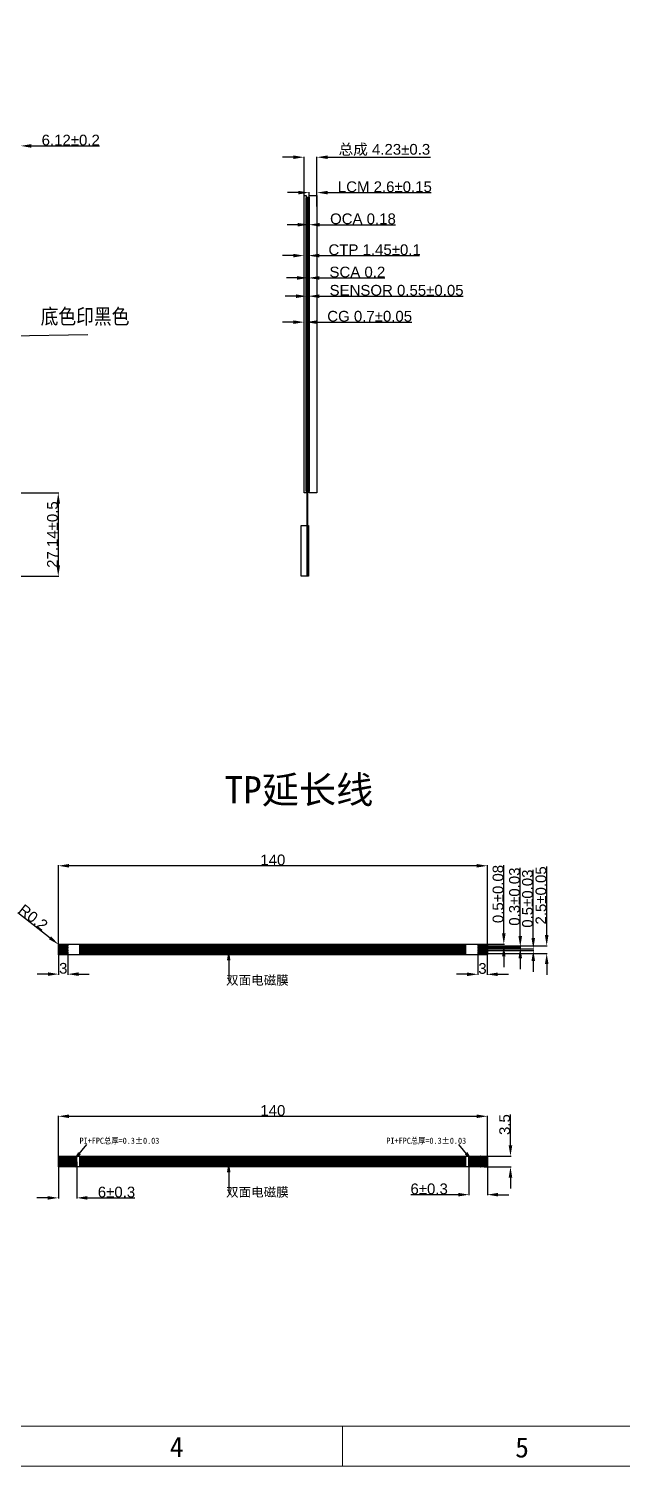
# Model space of a CAD drawing. Header units: millimetres. Extents: x 2156 to 3084, y -2015 to -1256.
# Drawn here: x 2517.3 to 2711, y -2015.3 to -1546.4 of the extents above; entities that cross this region are included whole.
import ezdxf

# ---------------------------------------------------------------- set-up
doc = ezdxf.new("R2010")
doc.units = ezdxf.units.MM
doc.header["$LTSCALE"] = 23.1
doc.header["$PDMODE"] = 3
doc.header["$PDSIZE"] = 8
doc.linetypes.add('DASHED2', pattern=[9.525, 6.35, -3.175])
doc.layers.get('0').update_dxf_attribs({"linetype": 'CONTINUOUS'})
doc.layers.get('Defpoints').update_dxf_attribs({"linetype": 'CONTINUOUS'})
for name, color, linetype in [('Cover Lens', 6, 'CONTINUOUS'), ('DIM', 120, 'CONTINUOUS'), ('FPC', 30, 'CONTINUOUS'), ('OCA', 2, 'CONTINUOUS')]:
    doc.layers.add(name, color=color, linetype=linetype)
doc.layers.add('DIM(标注)', color=3, linetype='CONTINUOUS', lineweight=15)
doc.layers.add('尺寸标注', color=4, linetype='CONTINUOUS', lineweight=13)
doc.styles.add('Aral', font='')
doc.styles.get("Standard").update_dxf_attribs({"font": 'txt', "width": 0.85})
doc.styles.add('宋体', font='simsun.ttc')
doc.styles.get('Aral').set_extended_font_data('Arial')
doc.dimstyles.get("Standard").update_dxf_attribs({"dimtxt": 3.5, "dimasz": 3.5, "dimexe": 0.18, "dimexo": 0.0625, "dimgap": 0.09, "dimtad": 1, "dimdsep": 46, "dimtxsty": 'Standard', "dimcen": 0.09, "dimadec": 0, "dimazin": 0, "dimtol": 1, "dimtp": 0.01, "dimtm": 0.01, "dimtfac": 1, "dimtofl": 0, "dimtmove": 0, "dimatfit": 3, "dimfxl": 1, "dimtolj": 1, "dimarcsym": 0})
doc.dimstyles.new('STANDARD$0', dxfattribs={"dimtxt": 2, "dimasz": 1, "dimexe": 0.5, "dimexo": 0.5, "dimgap": 0.4, "dimtad": 1, "dimzin": 1, "dimdsep": 46, "dimtxsty": '宋体', "dimcen": 1.5, "dimclrd": 1, "dimclre": 1, "dimclrt": 4, "dimadec": 0, "dimazin": 0, "dimtfac": 1, "dimtmove": 0, "dimatfit": 3, "dimfxl": 0.5, "dimtolj": 1, "dimtzin": 0, "dimarcsym": 0})

# ---------------------------------------------------------------- blocks, each defined once
blk = doc.blocks.new('*D2')
at = {"layer": 'Defpoints', "color": 0}
for p in [(2514.66, -1584.64), (2508.54, -1608.56), (2514.66, -1610.84)]:
    blk.add_point(p, dxfattribs=at)
at = {"layer": 'DIM', "color": 0, "lineweight": -2}
for p, q in [((2505.04, -1584.64), (2501.54, -1584.64)), ((2508.54, -1608.49), (2508.54, -1584.46)), ((2514.66, -1610.78), (2514.66, -1584.46)), ((2518.16, -1584.64), (2540.4, -1584.64))]:
    blk.add_line(p, q, dxfattribs=at)
at = {"layer": 'DIM', "color": 0}
for points in [[(2505.04, -1584.06), (2505.04, -1585.23), (2508.54, -1584.64)], [(2518.16, -1584.06), (2518.16, -1585.23), (2514.66, -1584.64)]]:
    blk.add_solid(points, dxfattribs=at)
at = {"layer": 'DIM', "color": 0, "insert": (2531.03, -1582.77), "char_height": 3.5, "attachment_point": 5, "style": 'Aral'}
blk.add_mtext('\\A1;6.12±0.2', dxfattribs=at)
blk = doc.blocks.new('*D7')
at = {"layer": 'Defpoints', "color": 0}
for p in [(2607.86, -1642.13), (2607.16, -1648.62), (2607.86, -1648.62)]:
    blk.add_point(p, dxfattribs=at)
at = {"layer": 'DIM', "color": 0, "lineweight": -2}
for p, q in [((2603.66, -1642.13), (2600.16, -1642.13)), ((2607.16, -1648.55), (2607.16, -1641.95)), ((2607.86, -1648.55), (2607.86, -1641.95)), ((2611.36, -1642.13), (2642.29, -1642.13))]:
    blk.add_line(p, q, dxfattribs=at)
at = {"layer": 'DIM', "color": 0}
for points in [[(2603.66, -1641.55), (2603.66, -1642.72), (2607.16, -1642.13)], [(2611.36, -1641.55), (2611.36, -1642.72), (2607.86, -1642.13)]]:
    blk.add_solid(points, dxfattribs=at)
at = {"layer": 'DIM', "color": 0, "insert": (2628.58, -1640.23), "char_height": 3.5, "attachment_point": 5, "style": 'Aral'}
blk.add_mtext('\\A1;CG 0.7±0.05', dxfattribs=at)
blk = doc.blocks.new('*D8')
at = {"layer": 'Defpoints', "color": 0}
for p in [(2608.41, -1630.36), (2608.61, -1627.71), (2608.61, -1630.36)]:
    blk.add_point(p, dxfattribs=at)
at = {"layer": 'DIM', "color": 0, "lineweight": -2}
for p, q in [((2604.91, -1627.71), (2601.41, -1627.71)), ((2608.41, -1630.3), (2608.41, -1627.53)), ((2608.61, -1630.3), (2608.61, -1627.53)), ((2612.11, -1627.71), (2633.53, -1627.71))]:
    blk.add_line(p, q, dxfattribs=at)
at = {"layer": 'DIM', "color": 0}
for points in [[(2604.91, -1627.12), (2604.91, -1628.29), (2608.41, -1627.71)], [(2612.11, -1627.12), (2612.11, -1628.29), (2608.61, -1627.71)]]:
    blk.add_solid(points, dxfattribs=at)
at = {"layer": 'DIM', "color": 0, "insert": (2624.57, -1625.81), "char_height": 3.5, "attachment_point": 5, "style": 'Aral'}
blk.add_mtext('\\A1;SCA 0.2', dxfattribs=at)
blk = doc.blocks.new('*D9')
at = {"layer": 'Defpoints', "color": 0}
for p in [(2608.06, -1631.92), (2608.61, -1631.92), (2608.61, -1633.66)]:
    blk.add_point(p, dxfattribs=at)
at = {"layer": 'DIM', "color": 0, "lineweight": -2}
for p, q in [((2604.56, -1633.66), (2601.06, -1633.66)), ((2608.06, -1631.98), (2608.06, -1633.84)), ((2608.61, -1631.98), (2608.61, -1633.84)), ((2612.11, -1633.66), (2659.1, -1633.66))]:
    blk.add_line(p, q, dxfattribs=at)
at = {"layer": 'DIM', "color": 0}
for points in [[(2604.56, -1633.08), (2604.56, -1634.25), (2608.06, -1633.66)], [(2612.11, -1633.08), (2612.11, -1634.25), (2608.61, -1633.66)]]:
    blk.add_solid(points, dxfattribs=at)
at = {"layer": 'DIM', "color": 0, "insert": (2637.36, -1631.76), "char_height": 3.5, "attachment_point": 5, "style": 'Aral'}
blk.add_mtext('\\A1;SENSOR 0.55±0.05', dxfattribs=at)
blk = doc.blocks.new('*D10')
at = {"layer": 'Defpoints', "color": 0}
for p in [(2607.16, -1622.36), (2608.61, -1620.43), (2608.61, -1622.36)]:
    blk.add_point(p, dxfattribs=at)
at = {"layer": 'DIM', "color": 0, "lineweight": -2}
for p, q in [((2603.66, -1620.43), (2600.16, -1620.43)), ((2607.16, -1622.3), (2607.16, -1620.25)), ((2608.61, -1622.3), (2608.61, -1620.25)), ((2612.11, -1620.43), (2644.79, -1620.43))]:
    blk.add_line(p, q, dxfattribs=at)
at = {"layer": 'DIM', "color": 0}
for points in [[(2603.66, -1619.84), (2603.66, -1621.01), (2607.16, -1620.43)], [(2612.11, -1619.84), (2612.11, -1621.01), (2608.61, -1620.43)]]:
    blk.add_solid(points, dxfattribs=at)
at = {"layer": 'DIM', "color": 0, "insert": (2630.2, -1618.53), "char_height": 3.5, "attachment_point": 5, "style": 'Aral'}
blk.add_mtext('\\A1;CTP 1.45±0.1', dxfattribs=at)
blk = doc.blocks.new('*D12')
at = {"layer": 'Defpoints', "color": 0}
for p in [(2493.55, -1697.86), (2470.34, -1725), (2526.96, -1725)]:
    blk.add_point(p, dxfattribs=at)
at = {"layer": 'DIM', "color": 0, "lineweight": -2}
for p, q in [((2493.62, -1697.86), (2527.14, -1697.86)), ((2526.96, -1701.36), (2526.96, -1721.5)), ((2470.4, -1725), (2527.14, -1725))]:
    blk.add_line(p, q, dxfattribs=at)
at = {"layer": 'DIM', "color": 0}
for points in [[(2526.38, -1701.36), (2527.54, -1701.36), (2526.96, -1697.86)], [(2526.38, -1721.5), (2527.54, -1721.5), (2526.96, -1725)]]:
    blk.add_solid(points, dxfattribs=at)
at = {"layer": 'DIM', "color": 0, "insert": (2525.08, -1711.43), "char_height": 3.5, "attachment_point": 5, "rotation": 90, "style": 'Aral'}
blk.add_mtext('\\A1;27.14±0.5', dxfattribs=at)
blk = doc.blocks.new('*D23')
at = {"layer": 'Defpoints', "color": 0}
for p in [(2608.79, -1610.35), (2608.61, -1613.16), (2608.79, -1613.16)]:
    blk.add_point(p, dxfattribs=at)
at = {"layer": 'DIM', "color": 0, "lineweight": -2}
for p, q in [((2605.11, -1610.35), (2601.61, -1610.35)), ((2608.61, -1613.1), (2608.61, -1610.17)), ((2608.79, -1613.1), (2608.79, -1610.17)), ((2612.29, -1610.35), (2636.99, -1610.35))]:
    blk.add_line(p, q, dxfattribs=at)
at = {"layer": 'DIM', "color": 0}
for points in [[(2605.11, -1609.77), (2605.11, -1610.93), (2608.61, -1610.35)], [(2612.29, -1609.77), (2612.29, -1610.93), (2608.79, -1610.35)]]:
    blk.add_solid(points, dxfattribs=at)
at = {"layer": 'DIM', "color": 0, "insert": (2626.39, -1608.45), "char_height": 3.5, "attachment_point": 5, "style": 'Aral'}
blk.add_mtext('\\A1;OCA 0.18', dxfattribs=at)
blk = doc.blocks.new('*D24')
at = {"layer": 'Defpoints', "color": 0}
for p in [(2611.39, -1599.88), (2608.79, -1604.29), (2611.39, -1604.29)]:
    blk.add_point(p, dxfattribs=at)
at = {"layer": 'DIM', "color": 0, "lineweight": -2}
for p, q in [((2605.29, -1599.88), (2601.79, -1599.88)), ((2608.79, -1604.22), (2608.79, -1599.7)), ((2611.39, -1604.22), (2611.39, -1599.7)), ((2614.89, -1599.88), (2648.69, -1599.88))]:
    blk.add_line(p, q, dxfattribs=at)
at = {"layer": 'DIM', "color": 0}
for points in [[(2605.29, -1599.3), (2605.29, -1600.47), (2608.79, -1599.88)], [(2614.89, -1599.3), (2614.89, -1600.47), (2611.39, -1599.88)]]:
    blk.add_solid(points, dxfattribs=at)
at = {"layer": 'DIM', "color": 0, "insert": (2633.54, -1597.99), "char_height": 3.5, "attachment_point": 5, "style": 'Aral'}
blk.add_mtext('\\A1;LCM 2.6±0.15', dxfattribs=at)
blk = doc.blocks.new('*D25')
at = {"layer": 'Defpoints', "color": 0}
for p in [(2611.39, -1588.34), (2607.16, -1604.47), (2611.39, -1604.47)]:
    blk.add_point(p, dxfattribs=at)
at = {"layer": 'DIM', "color": 0, "lineweight": -2}
for p, q in [((2603.66, -1588.34), (2600.16, -1588.34)), ((2607.16, -1604.41), (2607.16, -1588.16)), ((2611.39, -1604.41), (2611.39, -1588.16)), ((2614.89, -1588.34), (2648.38, -1588.34))]:
    blk.add_line(p, q, dxfattribs=at)
at = {"layer": 'DIM', "color": 0}
for points in [[(2603.66, -1587.76), (2603.66, -1588.92), (2607.16, -1588.34)], [(2614.89, -1587.76), (2614.89, -1588.92), (2611.39, -1588.34)]]:
    blk.add_solid(points, dxfattribs=at)
at = {"layer": 'DIM', "color": 0, "insert": (2633.39, -1585.97), "char_height": 3.5, "attachment_point": 5, "style": 'Aral'}
blk.add_mtext('\\A1;{\\fSimSun|b0|i0|c134|p2;总成} 4.23±0.3', dxfattribs=at)
blk = doc.blocks.new('*D26')
at = {"layer": 'Defpoints', "color": 0}
for p in [(2526.99, -1819.46), (2526.99, -1846.8), (2666.99, -1846.8)]:
    blk.add_point(p, dxfattribs=at)
at = {"layer": 'DIM', "color": 0, "lineweight": -2}
for p, q in [((2526.99, -1846.74), (2526.99, -1819.28)), ((2666.99, -1846.74), (2666.99, -1819.28)), ((2663.49, -1819.46), (2530.49, -1819.46))]:
    blk.add_line(p, q, dxfattribs=at)
at = {"layer": 'DIM', "color": 0}
for points in [[(2530.49, -1818.88), (2530.49, -1820.04), (2526.99, -1819.46)], [(2663.49, -1818.88), (2663.49, -1820.04), (2666.99, -1819.46)]]:
    blk.add_solid(points, dxfattribs=at)
at = {"layer": 'DIM', "color": 0, "insert": (2596.99, -1817.58), "char_height": 3.5, "attachment_point": 5, "style": 'Aral'}
blk.add_mtext('\\A1;140', dxfattribs=at)
blk = doc.blocks.new('*D27')
at = {"layer": 'Defpoints', "color": 0}
for p in [(2663.89, -1845.55), (2666.3, -1845.05), (2672.36, -1845.05)]:
    blk.add_point(p, dxfattribs=at)
at = {"layer": 'DIM', "color": 0, "lineweight": -2}
for p, q in [((2672.36, -1841.55), (2672.36, -1819.29)), ((2663.95, -1845.55), (2672.54, -1845.55)), ((2666.36, -1845.05), (2672.54, -1845.05)), ((2672.36, -1849.05), (2672.36, -1852.55))]:
    blk.add_line(p, q, dxfattribs=at)
at = {"layer": 'DIM', "color": 0}
for points in [[(2671.78, -1841.55), (2672.94, -1841.55), (2672.36, -1845.05)], [(2671.78, -1849.05), (2672.94, -1849.05), (2672.36, -1845.55)]]:
    blk.add_solid(points, dxfattribs=at)
at = {"layer": 'DIM', "color": 0, "insert": (2670.48, -1828.67), "char_height": 3.5, "attachment_point": 5, "rotation": 90, "style": 'Aral'}
blk.add_mtext('\\A1;0.5±0.08', dxfattribs=at)
blk = doc.blocks.new('*D28')
at = {"layer": 'Defpoints', "color": 0}
for p in [(2665.39, -1845.9), (2665.39, -1846.2), (2677.73, -1845.9)]:
    blk.add_point(p, dxfattribs=at)
at = {"layer": 'DIM', "color": 0, "lineweight": -2}
for p, q in [((2677.73, -1842.4), (2677.73, -1820.15)), ((2665.45, -1845.9), (2677.91, -1845.9)), ((2665.45, -1846.2), (2677.91, -1846.2)), ((2677.73, -1849.7), (2677.73, -1853.2))]:
    blk.add_line(p, q, dxfattribs=at)
at = {"layer": 'DIM', "color": 0}
for points in [[(2677.14, -1842.4), (2678.31, -1842.4), (2677.73, -1845.9)], [(2677.14, -1849.7), (2678.31, -1849.7), (2677.73, -1846.2)]]:
    blk.add_solid(points, dxfattribs=at)
at = {"layer": 'DIM', "color": 0, "insert": (2675.85, -1829.53), "char_height": 3.5, "attachment_point": 5, "rotation": 90, "style": 'Aral'}
blk.add_mtext('\\A1;0.3±0.03', dxfattribs=at)
blk = doc.blocks.new('*D29')
at = {"layer": 'Defpoints', "color": 0}
for p in [(2663.89, -1846.55), (2663.89, -1847.05), (2681.97, -1846.55)]:
    blk.add_point(p, dxfattribs=at)
at = {"layer": 'DIM', "color": 0, "lineweight": -2}
for p, q in [((2681.97, -1843.05), (2681.97, -1820.8)), ((2663.95, -1846.55), (2682.15, -1846.55)), ((2663.95, -1847.05), (2682.15, -1847.05)), ((2681.97, -1850.55), (2681.97, -1854.05))]:
    blk.add_line(p, q, dxfattribs=at)
at = {"layer": 'DIM', "color": 0}
for points in [[(2681.39, -1843.05), (2682.55, -1843.05), (2681.97, -1846.55)], [(2681.39, -1850.55), (2682.55, -1850.55), (2681.97, -1847.05)]]:
    blk.add_solid(points, dxfattribs=at)
at = {"layer": 'DIM', "color": 0, "insert": (2680.09, -1830.18), "char_height": 3.5, "attachment_point": 5, "rotation": 90, "style": 'Aral'}
blk.add_mtext('\\A1;0.5±0.03', dxfattribs=at)
blk = doc.blocks.new('*D30')
at = {"layer": 'Defpoints', "color": 0}
for p in [(2663.89, -1845.55), (2686.35, -1845.55), (2663.89, -1848.05)]:
    blk.add_point(p, dxfattribs=at)
at = {"layer": 'DIM', "color": 0, "lineweight": -2}
for p, q in [((2686.35, -1842.05), (2686.35, -1819.71)), ((2663.95, -1845.55), (2686.53, -1845.55)), ((2663.95, -1848.05), (2686.53, -1848.05)), ((2686.35, -1851.55), (2686.35, -1855.05))]:
    blk.add_line(p, q, dxfattribs=at)
at = {"layer": 'DIM', "color": 0}
for points in [[(2685.77, -1842.05), (2686.94, -1842.05), (2686.35, -1845.55)], [(2685.77, -1851.55), (2686.94, -1851.55), (2686.35, -1848.05)]]:
    blk.add_solid(points, dxfattribs=at)
at = {"layer": 'DIM', "color": 0, "insert": (2684.48, -1829.13), "char_height": 3.5, "attachment_point": 5, "rotation": 90, "style": 'Aral'}
blk.add_mtext('\\A1;2.5±0.05', dxfattribs=at)
blk = doc.blocks.new('*D31')
at = {"layer": 'Defpoints', "color": 0}
for p in [(2663.89, -1847.7), (2666.89, -1847.7), (2663.89, -1854.87)]:
    blk.add_point(p, dxfattribs=at)
at = {"layer": 'DIM', "color": 0, "lineweight": -2}
for p, q in [((2663.89, -1847.77), (2663.89, -1855.05)), ((2666.89, -1847.77), (2666.89, -1855.05)), ((2660.39, -1854.87), (2656.89, -1854.87)), ((2670.39, -1854.87), (2673.89, -1854.87))]:
    blk.add_line(p, q, dxfattribs=at)
at = {"layer": 'DIM', "color": 0}
for points in [[(2660.39, -1854.28), (2660.39, -1855.45), (2663.89, -1854.87)], [(2670.39, -1854.28), (2670.39, -1855.45), (2666.89, -1854.87)]]:
    blk.add_solid(points, dxfattribs=at)
at = {"layer": 'DIM', "color": 0, "insert": (2665.39, -1852.99), "char_height": 3.5, "attachment_point": 5, "style": 'Aral'}
blk.add_mtext('\\A1;3', dxfattribs=at)
blk = doc.blocks.new('*D32')
at = {"layer": 'Defpoints', "color": 0}
for p in [(2527.09, -1848.05), (2530.09, -1848.2), (2530.09, -1854.81)]:
    blk.add_point(p, dxfattribs=at)
at = {"layer": 'DIM', "color": 0, "lineweight": -2}
for p, q in [((2527.09, -1848.12), (2527.09, -1854.99)), ((2530.09, -1848.27), (2530.09, -1854.99)), ((2523.59, -1854.81), (2520.09, -1854.81)), ((2533.59, -1854.81), (2537.09, -1854.81))]:
    blk.add_line(p, q, dxfattribs=at)
at = {"layer": 'DIM', "color": 0}
for points in [[(2523.59, -1854.22), (2523.59, -1855.39), (2527.09, -1854.81)], [(2533.59, -1854.22), (2533.59, -1855.39), (2530.09, -1854.81)]]:
    blk.add_solid(points, dxfattribs=at)
at = {"layer": 'DIM', "color": 0, "insert": (2528.59, -1852.93), "char_height": 3.5, "attachment_point": 5, "style": 'Aral'}
blk.add_mtext('\\A1;3', dxfattribs=at)
blk = doc.blocks.new('*D33')
at = {"layer": 'Defpoints', "color": 0}
for p in [(2527.03, -1845.13), (2527.19, -1845.25)]:
    blk.add_point(p, dxfattribs=at)
at = {"layer": 'DIM', "color": 0, "lineweight": -2}
for p, q in [((2513.74, -1834.74), (2524.27, -1842.97)), ((2527.1, -1845.25), (2527.28, -1845.25)), ((2527.19, -1845.34), (2527.19, -1845.16))]:
    blk.add_line(p, q, dxfattribs=at)
at = {"layer": 'DIM', "color": 0}
blk.add_solid([(2524.63, -1842.51), (2523.91, -1843.43), (2527.03, -1845.13)], dxfattribs=at)
at = {"layer": 'DIM', "color": 0, "insert": (2518.79, -1836.3), "char_height": 3.5, "attachment_point": 5, "rotation": 321.9708, "style": 'Aral'}
blk.add_mtext('\\A1;R0.2', dxfattribs=at)
blk = doc.blocks.new('*D34')
at = {"layer": 'Defpoints', "color": 0}
for p in [(2526.99, -1915.93), (2532.99, -1915.93), (2532.99, -1927.79)]:
    blk.add_point(p, dxfattribs=at)
at = {"layer": 'DIM', "color": 0, "lineweight": -2}
for p, q in [((2526.99, -1915.99), (2526.99, -1927.97)), ((2532.99, -1915.99), (2532.99, -1927.97)), ((2523.49, -1927.79), (2519.99, -1927.79)), ((2536.49, -1927.79), (2551.96, -1927.79))]:
    blk.add_line(p, q, dxfattribs=at)
at = {"layer": 'DIM', "color": 0}
for points in [[(2523.49, -1927.21), (2523.49, -1928.38), (2526.99, -1927.79)], [(2536.49, -1927.21), (2536.49, -1928.38), (2532.99, -1927.79)]]:
    blk.add_solid(points, dxfattribs=at)
at = {"layer": 'DIM', "color": 0, "insert": (2545.97, -1925.92), "char_height": 3.5, "attachment_point": 5, "style": 'Aral'}
blk.add_mtext('\\A1;6±0.3', dxfattribs=at)
blk = doc.blocks.new('*D35')
at = {"layer": 'Defpoints', "color": 0}
for p in [(2660.99, -1915.93), (2666.99, -1915.93), (2660.99, -1926.75)]:
    blk.add_point(p, dxfattribs=at)
at = {"layer": 'DIM', "color": 0, "lineweight": -2}
for p, q in [((2660.99, -1915.99), (2660.99, -1926.93)), ((2666.99, -1915.99), (2666.99, -1926.93)), ((2657.49, -1926.75), (2642.01, -1926.75)), ((2670.49, -1926.75), (2673.99, -1926.75))]:
    blk.add_line(p, q, dxfattribs=at)
at = {"layer": 'DIM', "color": 0}
for points in [[(2657.49, -1926.17), (2657.49, -1927.34), (2660.99, -1926.75)], [(2670.49, -1926.17), (2670.49, -1927.34), (2666.99, -1926.75)]]:
    blk.add_solid(points, dxfattribs=at)
at = {"layer": 'DIM', "color": 0, "insert": (2648, -1924.87), "char_height": 3.5, "attachment_point": 5, "style": 'Aral'}
blk.add_mtext('\\A1;6±0.3', dxfattribs=at)
blk = doc.blocks.new('*D36')
at = {"layer": 'Defpoints', "color": 0}
for p in [(2666.99, -1901.17), (2526.99, -1915.93), (2666.99, -1915.93)]:
    blk.add_point(p, dxfattribs=at)
at = {"layer": 'DIM', "color": 0, "lineweight": -2}
for p, q in [((2526.99, -1915.87), (2526.99, -1900.99)), ((2530.49, -1901.17), (2663.49, -1901.17)), ((2666.99, -1915.87), (2666.99, -1900.99))]:
    blk.add_line(p, q, dxfattribs=at)
at = {"layer": 'DIM', "color": 0}
for points in [[(2530.49, -1900.59), (2530.49, -1901.76), (2526.99, -1901.17)], [(2663.49, -1900.59), (2663.49, -1901.76), (2666.99, -1901.17)]]:
    blk.add_solid(points, dxfattribs=at)
at = {"layer": 'DIM', "color": 0, "insert": (2596.99, -1899.3), "char_height": 3.5, "attachment_point": 5, "style": 'Aral'}
blk.add_mtext('\\A1;140', dxfattribs=at)
blk = doc.blocks.new('*D37')
at = {"layer": 'Defpoints', "color": 0}
for p in [(2665.92, -1914.18), (2665.92, -1917.68), (2674.53, -1914.18)]:
    blk.add_point(p, dxfattribs=at)
at = {"layer": 'DIM', "color": 0, "lineweight": -2}
for p, q in [((2674.53, -1910.68), (2674.53, -1900.6)), ((2665.98, -1914.18), (2674.71, -1914.18)), ((2665.98, -1917.68), (2674.71, -1917.68)), ((2674.53, -1921.18), (2674.53, -1924.68))]:
    blk.add_line(p, q, dxfattribs=at)
at = {"layer": 'DIM', "color": 0}
for points in [[(2673.95, -1910.68), (2675.11, -1910.68), (2674.53, -1914.18)], [(2673.95, -1921.18), (2675.11, -1921.18), (2674.53, -1917.68)]]:
    blk.add_solid(points, dxfattribs=at)
at = {"layer": 'DIM', "color": 0, "insert": (2672.65, -1903.89), "char_height": 3.5, "attachment_point": 5, "rotation": 90, "style": 'Aral'}
blk.add_mtext('\\A1;3.5', dxfattribs=at)

msp = doc.modelspace()

# ---------------------------------------------------------------- hatches: boundary and pattern name
at = {"layer": 'FPC'}
h = msp.add_hatch(dxfattribs=at)
h.set_pattern_fill('ANSI31', color=1, scale=0.1, style=0)
h.set_pattern_definition([(45, (0, 69.1265), (-0.224506403, 0.224506403), [])])
h.paths.add_polyline_path([(2659.986, -1848.553), (2659.986, -1845.053), (2533.986, -1845.053), (2533.986, -1848.553)])
h = msp.add_hatch(dxfattribs=at)
h.set_pattern_fill('ANSI31', color=256, scale=0.1, style=0)
h.paths.add_polyline_path([(2527.186, -1914.179, 0.4142136), (2526.986, -1914.379), (2526.986, -1917.479, 0.4142136), (2527.186, -1917.679), (2532.986, -1917.679), (2532.986, -1914.179)])
for points in [[(2529.186, -1914.179), (2529.386, -1914.179), (2529.386, -1917.679), (2529.186, -1917.679)], [(2664.786, -1914.179), (2664.586, -1914.179), (2664.586, -1917.679), (2664.786, -1917.679)]]:
    msp.add_hatch(color=0, dxfattribs=at).paths.add_polyline_path(points)
h = msp.add_hatch(dxfattribs=at)
h.set_pattern_fill('ANSI31', color=1, scale=0.1, style=0)
h.paths.add_polyline_path([(2659.986, -1917.679), (2659.986, -1914.179), (2533.986, -1914.179), (2533.986, -1917.679)])
h = msp.add_hatch(dxfattribs=at)
h.set_pattern_fill('ANSI31', color=256, scale=0.1, style=0)
h.set_pattern_definition([(135, (5193.97182, 0), (0.224506403, 0.224506403), [])])
h.paths.add_polyline_path([(2660.986, -1914.179), (2666.786, -1914.179, -0.4142136), (2666.986, -1914.379), (2666.986, -1917.479, -0.4142136), (2666.786, -1917.679), (2660.986, -1917.679)])

# ---------------------------------------------------------------- linework, layer by layer
at = {"linetype": 'DASHED2'}
for points in [[(2607.864, -1601.548), (2608.064, -1601.548), (2608.064, -1697.158), (2607.864, -1697.158)], [(2608.064, -1601.348), (2608.614, -1601.348), (2608.614, -1697.358), (2608.064, -1697.358)]]:
    msp.add_lwpolyline(points, close=True, dxfattribs=at)
at = {"layer": 'Cover Lens'}
msp.add_lwpolyline([(2607.164, -1600.848), (2607.864, -1600.848), (2607.864, -1697.858), (2607.164, -1697.858)], close=True, dxfattribs=at)
at = {"layer": 'DIM', "color": 7, "lineweight": 0}
for points in [[(2155.894, -1334.699), (3083.547, -1334.699), (3083.547, -2015.335), (2155.894, -2015.335)], [(2168.963, -1347.768), (3070.478, -1347.768), (3070.478, -2002.266), (2168.963, -2002.266)]]:
    msp.add_lwpolyline(points, close=True, dxfattribs=at)
for points in [[(2168.963, -2002.256), (2701.732, -2002.256)], [(2619.72, -2002.266), (2619.72, -2015.335)]]:
    msp.add_lwpolyline(points, dxfattribs=at)
at = {"layer": 'FPC', "color": 1}
for p, q in [((2533.986, -1848.553), (2533.986, -1845.053)), ((2659.986, -1848.553), (2659.986, -1845.053)), ((2533.986, -1917.679), (2533.986, -1914.179)), ((2659.986, -1917.679), (2659.986, -1914.179))]:
    msp.add_line(p, q, dxfattribs=at)
at = {"layer": 'FPC'}
for p, q in [((2532.986, -1917.679), (2532.986, -1914.179)), ((2660.986, -1917.679), (2660.986, -1914.179))]:
    msp.add_line(p, q, dxfattribs=at)
at = {"layer": 'FPC', "color": 1}
msp.add_lwpolyline([(2608.789, -1600.848), (2611.389, -1600.848), (2611.389, -1697.848), (2608.789, -1697.848)], close=True, dxfattribs=at)
at = {"layer": 'FPC'}
for points in [[(2608.221, -1696.158), (2608.321, -1696.158), (2608.321, -1725.001), (2608.221, -1725.001)], [(2606.221, -1708.501), (2608.671, -1708.501), (2608.671, -1725.001), (2606.221, -1725.001)], [(2527.086, -1845.403), (2530.086, -1845.403), (2530.086, -1845.703), (2527.086, -1845.703)], [(2527.086, -1845.903), (2530.086, -1845.903), (2530.086, -1846.203), (2527.086, -1846.203)], [(2527.086, -1846.403), (2530.086, -1846.403), (2530.086, -1846.703), (2527.086, -1846.703)], [(2527.086, -1846.903), (2530.086, -1846.903), (2530.086, -1847.203), (2527.086, -1847.203)], [(2527.086, -1847.403), (2530.086, -1847.403), (2530.086, -1847.703), (2527.086, -1847.703)], [(2666.886, -1845.403), (2663.886, -1845.403), (2663.886, -1845.703), (2666.886, -1845.703)], [(2666.886, -1845.903), (2663.886, -1845.903), (2663.886, -1846.203), (2666.886, -1846.203)], [(2666.886, -1846.403), (2663.886, -1846.403), (2663.886, -1846.703), (2666.886, -1846.703)], [(2666.886, -1846.903), (2663.886, -1846.903), (2663.886, -1847.203), (2666.886, -1847.203)], [(2666.886, -1847.403), (2663.886, -1847.403), (2663.886, -1847.703), (2666.886, -1847.703)], [(2527.086, -1847.903), (2530.086, -1847.903), (2530.086, -1848.203), (2527.086, -1848.203)], [(2666.886, -1847.903), (2663.886, -1847.903), (2663.886, -1848.203), (2666.886, -1848.203)]]:
    msp.add_lwpolyline(points, close=True, dxfattribs=at)
for points in [[(2527.186, -1845.053), (2666.786, -1845.053, -0.4142136), (2666.986, -1845.253), (2666.986, -1848.353, -0.4142136), (2666.786, -1848.553), (2527.186, -1848.553, -0.4142136), (2526.986, -1848.353), (2526.986, -1845.253, -0.4142136)], [(2527.186, -1914.179), (2666.786, -1914.179, -0.4142136), (2666.986, -1914.379), (2666.986, -1917.479, -0.4142136), (2666.786, -1917.679), (2527.186, -1917.679, -0.4142136), (2526.986, -1917.479), (2526.986, -1914.379, -0.4142136)]]:
    msp.add_lwpolyline(points, format="xyb", close=True, dxfattribs=at)
at = {"layer": 'FPC', "color": 0}
for points in [[(2529.186, -1914.179), (2529.386, -1914.179), (2529.386, -1917.679), (2529.186, -1917.679)], [(2664.786, -1914.179), (2664.586, -1914.179), (2664.586, -1917.679), (2664.786, -1917.679)]]:
    msp.add_lwpolyline(points, close=True, dxfattribs=at)
at = {"layer": 'OCA'}
msp.add_lwpolyline([(2608.614, -1601.348), (2608.789, -1601.348), (2608.789, -1697.338), (2608.614, -1697.338)], close=True, dxfattribs=at)

# ---------------------------------------------------------------- texts
at = {"layer": 'DIM', "color": 7, "lineweight": 0}
for s, p in [('4', (2563.376, -2012.304)), ('5', (2676.065, -2012.473))]:
    msp.add_text(s, height=6.592, dxfattribs=at).set_placement(p)
at = {"layer": 'DIM', "insert": (2521.209, -1637.771), "char_height": 5, "width": 64.19429, "attachment_point": 1}
msp.add_mtext('{\\fSimSun|b0|i0|c134|p2;底色印黑色}', dxfattribs=at)
at = {"layer": 'DIM', "color": 3, "lineweight": 0, "insert": (2605.514, -1790.23), "char_height": 8.8979, "width": 87.87556, "attachment_point": 2, "style": '宋体'}
msp.add_mtext('TP延长线', dxfattribs=at)
at = {"layer": 'DIM(标注)', "color": 7, "lineweight": 0, "char_height": 3, "width": 36.16601, "attachment_point": 1, "style": '宋体'}
for insert in [(2581.717, -1855.279), (2581.717, -1924.406)]:
    msp.add_mtext('{\\C1;双面电磁膜}', dxfattribs=dict(at, insert=insert))
at = {"layer": '尺寸标注', "ltscale": 3, "char_height": 2, "width": 53.22863}
for insert, attachment_point in [((2559.944, -1908.15), 3), ((2634.028, -1908.15), 1)]:
    msp.add_mtext('{\\fSimSun|b0|i0|c134|p2;PI+FPC总厚=0.3%%P0.03}', dxfattribs=dict(at, insert=insert, attachment_point=attachment_point))

# ---------------------------------------------------------------- dimensions: what is measured, and where the dimension line sits
at = {"layer": 'DIM'}
for base, p1, p2, dimstyle, override, picture, middle in [((2514.662, -1584.642), (2508.542, -1608.556), (2514.662, -1610.84), 'Standard', {"dimtxsty": 'Aral', "dimtp": 0.2, "dimtm": 0.2}, '*D2', (2531.03, -1582.765)), ((2526.986, -1819.461), (2666.986, -1846.803), (2526.986, -1846.803), 'STANDARD$0', {"dimtxt": 3.5, "dimasz": 3.5, "dimexe": 0.18, "dimexo": 0.0625, "dimgap": 0.09, "dimzin": 8, "dimtxsty": 'Aral', "dimcen": 0.09, "dimclrd": 0, "dimclre": 0, "dimclrt": 0, "dimtol": 0, "dimlim": 0, "dimtp": 0.1, "dimtm": 0.1, "dimtofl": 0, "dimfxl": 1, "dimtzin": 8}, '*D26', (2596.986, -1817.584)), ((2530.086, -1854.806), (2527.086, -1848.053), (2530.086, -1848.203), 'STANDARD$0', {"dimtxt": 3.5, "dimasz": 3.5, "dimexe": 0.18, "dimexo": 0.0625, "dimgap": 0.09, "dimzin": 8, "dimtxsty": 'Aral', "dimcen": 0.09, "dimclrd": 0, "dimclre": 0, "dimclrt": 0, "dimtp": 0.1, "dimtm": 0.1, "dimtofl": 0, "dimfxl": 1, "dimtzin": 8}, '*D32', (2528.586, -1852.928)), ((2663.886, -1854.867), (2666.886, -1847.703), (2663.886, -1847.703), 'STANDARD$0', {"dimtxt": 3.5, "dimasz": 3.5, "dimexe": 0.18, "dimexo": 0.0625, "dimgap": 0.09, "dimzin": 8, "dimtxsty": 'Aral', "dimcen": 0.09, "dimclrd": 0, "dimclre": 0, "dimclrt": 0, "dimtp": 0.1, "dimtm": 0.1, "dimtofl": 0, "dimfxl": 1, "dimtzin": 8}, '*D31', (2665.386, -1852.988)), ((2666.986, -1901.174), (2526.986, -1915.929), (2666.986, -1915.929), 'STANDARD$0', {"dimtxt": 3.5, "dimasz": 3.5, "dimexe": 0.18, "dimexo": 0.0625, "dimgap": 0.09, "dimzin": 8, "dimtxsty": 'Aral', "dimcen": 0.09, "dimclrd": 0, "dimclre": 0, "dimclrt": 0, "dimtp": 0.1, "dimtm": 0.1, "dimtofl": 0, "dimfxl": 1, "dimtzin": 8}, '*D36', (2596.986, -1899.297)), ((2532.986, -1927.795), (2526.986, -1915.929), (2532.986, -1915.929), 'STANDARD$0', {"dimtxt": 3.5, "dimasz": 3.5, "dimexe": 0.18, "dimexo": 0.0625, "dimgap": 0.09, "dimzin": 8, "dimtxsty": 'Aral', "dimcen": 0.09, "dimclrd": 0, "dimclre": 0, "dimclrt": 0, "dimtol": 1, "dimlim": 0, "dimtp": 0.3, "dimtm": 0.3, "dimtofl": 0, "dimfxl": 1, "dimtzin": 8}, '*D34', (2545.973, -1925.917)), ((2660.986, -1926.753), (2666.986, -1915.929), (2660.986, -1915.929), 'STANDARD$0', {"dimtxt": 3.5, "dimasz": 3.5, "dimexe": 0.18, "dimexo": 0.0625, "dimgap": 0.09, "dimzin": 8, "dimtxsty": 'Aral', "dimcen": 0.09, "dimclrd": 0, "dimclre": 0, "dimclrt": 0, "dimtol": 1, "dimtp": 0.3, "dimtm": 0.3, "dimtofl": 0, "dimfxl": 1, "dimtzin": 8}, '*D35', (2647.999, -1924.875))]:
    dim = msp.add_linear_dim(base=base, p1=p1, p2=p2, dimstyle=dimstyle, override=override, dxfattribs=at)
    dim.commit()
    dim.dimension.update_dxf_attribs({"geometry": picture, "text_midpoint": middle})
for base, p1, p2, text, override, picture, middle in [((2611.389377809, -1588.339461525), (2607.164377809, -1604.474979111), (2611.389377809, -1604.474979111), '{\\fSimSun|b0|i0|c134|p2;总成} <>', {"dimtxt": 3.5, "dimasz": 3.5, "dimexe": 0.18, "dimexo": 0.0625, "dimgap": 0.09, "dimzin": 8, "dimtxsty": 'Aral', "dimcen": 0.09, "dimclrd": 0, "dimclre": 0, "dimclrt": 0, "dimtol": 1, "dimlim": 0, "dimtp": 0.3, "dimtm": 0.3, "dimtofl": 0, "dimfxl": 1, "dimtzin": 8}, '*D25', (2633.385441319, -1585.971528564)), ((2611.389, -1599.885), (2608.789, -1604.287), (2611.389, -1604.287), 'LCM <>', {"dimtxt": 3.5, "dimasz": 3.5, "dimexe": 0.18, "dimexo": 0.0625, "dimgap": 0.09, "dimzin": 8, "dimtxsty": 'Aral', "dimcen": 0.09, "dimclrd": 0, "dimclre": 0, "dimclrt": 0, "dimtol": 1, "dimlim": 0, "dimtp": 0.15, "dimtm": 0.15, "dimtofl": 0, "dimfxl": 1, "dimtzin": 8}, '*D24', (2633.542, -1597.985)), ((2608.789377809, -1610.348396683), (2608.614377809, -1613.164785144), (2608.789377809, -1613.164785144), 'OCA <>', {"dimtxt": 3.5, "dimasz": 3.5, "dimexe": 0.18, "dimexo": 0.0625, "dimgap": 0.09, "dimzin": 8, "dimtxsty": 'Aral', "dimcen": 0.09, "dimclrd": 0, "dimclre": 0, "dimclrt": 0, "dimtp": 0.2, "dimtm": 0.2, "dimtofl": 0, "dimfxl": 1, "dimtzin": 8}, '*D23', (2626.388927604, -1608.447516738)), ((2608.614, -1620.428), (2607.164, -1622.364), (2608.614, -1622.364), 'CTP <>', {"dimtxt": 3.5, "dimasz": 3.5, "dimexe": 0.18, "dimexo": 0.0625, "dimgap": 0.09, "dimzin": 8, "dimtxsty": 'Aral', "dimcen": 0.09, "dimclrd": 0, "dimclre": 0, "dimclrt": 0, "dimtol": 1, "dimlim": 0, "dimtp": 0.1, "dimtm": 0.1, "dimtofl": 0, "dimfxl": 1, "dimtzin": 8}, '*D10', (2630.201, -1618.528)), ((2608.614, -1627.705), (2608.414, -1630.364), (2608.614, -1630.364), 'SCA <>', {"dimtxt": 3.5, "dimasz": 3.5, "dimexe": 0.18, "dimexo": 0.0625, "dimgap": 0.09, "dimzin": 8, "dimtxsty": 'Aral', "dimcen": 0.09, "dimclrd": 0, "dimclre": 0, "dimclrt": 0, "dimtp": 0.2, "dimtm": 0.2, "dimtofl": 0, "dimfxl": 1, "dimtzin": 8}, '*D8', (2624.57, -1625.806)), ((2608.614, -1633.662), (2608.064, -1631.919), (2608.614, -1631.919), 'SENSOR <>', {"dimtxt": 3.5, "dimasz": 3.5, "dimexe": 0.18, "dimexo": 0.0625, "dimgap": 0.09, "dimzin": 8, "dimtxsty": 'Aral', "dimcen": 0.09, "dimclrd": 0, "dimclre": 0, "dimclrt": 0, "dimtol": 1, "dimtp": 0.05, "dimtm": 0.05, "dimtofl": 0, "dimfxl": 1, "dimtzin": 8}, '*D9', (2637.359, -1631.761)), ((2607.864, -1642.134), (2607.164, -1648.617), (2607.864, -1648.617), 'CG <>', {"dimtxt": 3.5, "dimasz": 3.5, "dimexe": 0.18, "dimexo": 0.0625, "dimgap": 0.09, "dimzin": 8, "dimtxsty": 'Aral', "dimcen": 0.09, "dimclrd": 0, "dimclre": 0, "dimclrt": 0, "dimtol": 1, "dimlim": 0, "dimtp": 0.05, "dimtm": 0.05, "dimtofl": 0, "dimfxl": 1, "dimtzin": 8}, '*D7', (2628.58, -1640.234))]:
    dim = msp.add_linear_dim(base=base, p1=p1, p2=p2, text=text, dimstyle='STANDARD$0', override=override, dxfattribs=at)
    dim.commit()
    dim.dimension.update_dxf_attribs({"geometry": picture, "text_midpoint": middle})
for base, p1, p2, override, picture, middle in [((2526.959, -1725.001), (2493.554, -1697.858), (2470.338, -1725.001), {"dimtxt": 3.5, "dimasz": 3.5, "dimexe": 0.18, "dimexo": 0.0625, "dimgap": 0.09, "dimzin": 8, "dimtxsty": 'Aral', "dimcen": 0.09, "dimclrd": 0, "dimclre": 0, "dimclrt": 0, "dimtol": 1, "dimtp": 0.5, "dimtm": 0.5, "dimtofl": 0, "dimfxl": 1, "dimtzin": 8}, '*D12', (2525.082, -1711.43)), ((2672.361, -1845.053), (2663.886, -1845.553), (2666.299, -1845.053), {"dimtxt": 3.5, "dimasz": 3.5, "dimexe": 0.18, "dimexo": 0.0625, "dimgap": 0.09, "dimzin": 8, "dimtxsty": 'Aral', "dimcen": 0.09, "dimclrd": 0, "dimclre": 0, "dimclrt": 0, "dimtol": 1, "dimlim": 0, "dimtp": 0.075, "dimtm": 0.075, "dimtofl": 0, "dimfxl": 1, "dimtzin": 8}, '*D27', (2670.484, -1828.673)), ((2686.352, -1845.553), (2663.886, -1848.053), (2663.886, -1845.553), {"dimtxt": 3.5, "dimasz": 3.5, "dimexe": 0.18, "dimexo": 0.0625, "dimgap": 0.09, "dimzin": 8, "dimtxsty": 'Aral', "dimcen": 0.09, "dimclrd": 0, "dimclre": 0, "dimclrt": 0, "dimtol": 1, "dimlim": 0, "dimtp": 0.05, "dimtm": 0.05, "dimtofl": 0, "dimfxl": 1, "dimtzin": 8}, '*D30', (2684.475, -1829.134)), ((2677.728, -1845.903), (2665.386, -1846.203), (2665.386, -1845.903), {"dimtxt": 3.5, "dimasz": 3.5, "dimexe": 0.18, "dimexo": 0.0625, "dimgap": 0.09, "dimzin": 8, "dimtxsty": 'Aral', "dimcen": 0.09, "dimclrd": 0, "dimclre": 0, "dimclrt": 0, "dimtol": 1, "dimtp": 0.03, "dimtm": 0.03, "dimtofl": 0, "dimfxl": 1, "dimtzin": 8}, '*D28', (2675.85, -1829.527)), ((2681.968, -1846.553), (2663.886, -1847.053), (2663.886, -1846.553), {"dimtxt": 3.5, "dimasz": 3.5, "dimexe": 0.18, "dimexo": 0.0625, "dimgap": 0.09, "dimzin": 8, "dimtxsty": 'Aral', "dimcen": 0.09, "dimclrd": 0, "dimclre": 0, "dimclrt": 0, "dimtol": 1, "dimlim": 0, "dimtp": 0.03, "dimtm": 0.03, "dimtofl": 0, "dimfxl": 1, "dimtzin": 8}, '*D29', (2680.09, -1830.177)), ((2674.53, -1914.179), (2665.915, -1917.679), (2665.915, -1914.179), {"dimtxt": 3.5, "dimasz": 3.5, "dimexe": 0.18, "dimexo": 0.0625, "dimgap": 0.09, "dimzin": 8, "dimtxsty": 'Aral', "dimcen": 0.09, "dimclrd": 0, "dimclre": 0, "dimclrt": 0, "dimtp": 0.1, "dimtm": 0.1, "dimtofl": 0, "dimfxl": 1, "dimtzin": 8}, '*D37', (2672.652, -1903.891))]:
    dim = msp.add_linear_dim(base=base, p1=p1, p2=p2, angle=90, dimstyle='STANDARD$0', override=override, dxfattribs=at)
    dim.commit()
    dim.dimension.update_dxf_attribs({"geometry": picture, "text_midpoint": middle})
dim = msp.add_radius_dim(center=(2527.186, -1845.253), mpoint=(2527.028, -1845.129), dimstyle='Standard', override={"dimtxsty": 'Aral', "dimtol": 0, "dimtp": 0.1, "dimtm": 0.1}, dxfattribs=at)
dim.commit()
dim.dimension.update_dxf_attribs({"geometry": '*D33', "text_midpoint": (2518.785, -1836.3)})

# ---------------------------------------------------------------- leaders
for points, override in [([(2511.235, -1646.62), (2536.565, -1646.188)], {"dimexe": 7.56, "dimexo": 2.625, "dimgap": 0.09, "dimtad": 0, "dimtih": 1, "dimtoh": 1, "dimdec": 4, "dimzin": 0, "dimcen": 3.78, "dimtdec": 4, "dimtzin": 0, "dimarcsym": 1}), ([(2582.582, -1846.817), (2582.582, -1857.139)], {"dimexe": 7.56, "dimexo": 2.625, "dimtad": 0, "dimtih": 1, "dimtoh": 1, "dimdec": 4, "dimzin": 0, "dimcen": 3.78, "dimtdec": 4, "dimtzin": 0, "dimarcsym": 1}), ([(2531.684, -1915.896), (2536.334, -1910.337)], {"dimexe": 7.56, "dimexo": 2.625, "dimgap": 0.09, "dimtad": 0, "dimtih": 1, "dimtoh": 1, "dimdec": 4, "dimzin": 0, "dimcen": 3.78, "dimtdec": 4, "dimtzin": 0, "dimarcsym": 1}), ([(2662.288, -1915.896), (2657.638, -1910.337)], {"dimexe": 7.56, "dimexo": 2.625, "dimgap": 0.09, "dimtad": 0, "dimtih": 1, "dimtoh": 1, "dimdec": 4, "dimzin": 0, "dimcen": 3.78, "dimtdec": 4, "dimtzin": 0, "dimarcsym": 1}), ([(2582.582, -1915.944), (2582.582, -1926.265)], {"dimexe": 7.56, "dimexo": 2.625, "dimtad": 0, "dimtih": 1, "dimtoh": 1, "dimdec": 4, "dimzin": 0, "dimcen": 3.78, "dimtdec": 4, "dimtzin": 0, "dimarcsym": 1})]:
    msp.add_leader(points, dimstyle='Standard', override=override, dxfattribs=at)

doc.saveas('drawing.dxf')
